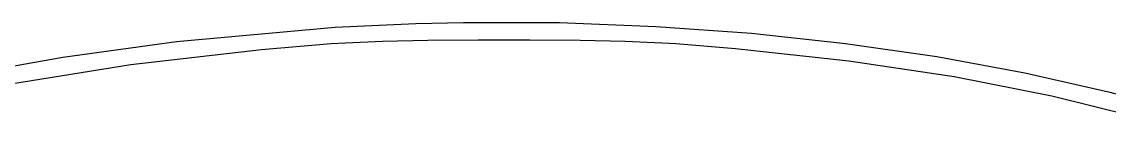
# Model space of a CAD drawing. Extents: x 182 to 1434, y 0 to 661.
# Drawn here: x 650.7 to 1006.9, y 574.8 to 606.4 of the extents above; entities that cross this region are included whole.
import ezdxf

# ---------------------------------------------------------------- set-up
doc = ezdxf.new("R2010")
doc.units = 0

msp = doc.modelspace()

# ---------------------------------------------------------------- linework, layer by layer
for p, q in [((753.329594, 604.77215), (779.764534, 606.020058)), ((779.764534, 606.020058), (795.379417, 606.391217)), ((795.379417, 606.391217), (826.851762, 606.285001)), ((826.851762, 606.285001), (858.397555, 605.074382)), ((701.390334, 600.13974), (753.329594, 604.77215)), ((858.397555, 605.074382), (889.716808, 602.791726)), ((889.716808, 602.791726), (920.509532, 599.469399)), ((664.087703, 594.9195), (701.390334, 600.13974)), ((752, 599.299003), (729.237266, 597.388721)), ((756.719594, 599.592439), (752, 599.299003)), ((768.868336, 600.062257), (756.719594, 599.592439)), ((783.720899, 600.375941), (768.868336, 600.062257)), ((800.18658, 600.533416), (783.720899, 600.375941)), ((817.174675, 600.534605), (800.18658, 600.533416)), ((833.594482, 600.379432), (817.174675, 600.534605)), ((848.355298, 600.067819), (833.594482, 600.379432)), ((860.366419, 599.599692), (848.355298, 600.067819)), ((865, 599.306911), (860.366419, 599.599692)), ((884.526612, 597.666687), (865, 599.306911)), ((920.509532, 599.469399), (950.475738, 595.139769)), ((729.237266, 597.388721), (686.471298, 592.479326)), ((921.57673, 593.596318), (884.526612, 597.666687)), ((950.475738, 595.139769), (979.315438, 589.835202)), ((640.404681, 590.666794), (664.087703, 594.9195)), ((686.471298, 592.479326), (647.148455, 586.079713)), ((956.073063, 588.443584), (921.57673, 593.596318)), ((988.156038, 582.17352), (956.073063, 588.443584)), ((979.315438, 589.835202), (1006.728642, 583.588065)), ((1017.96608, 574.751162), (988.156038, 582.17352)), ((1006.728642, 583.588065), (1019.806562, 580.121148))]:
    msp.add_line(p, q)

doc.saveas('drawing.dxf')
